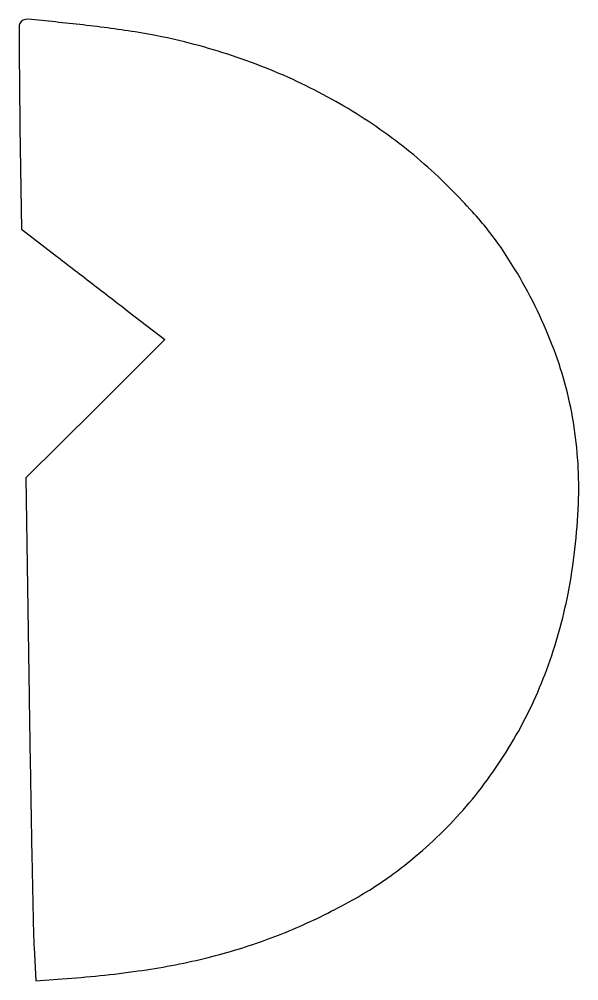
# Model space of a CAD drawing. Extents: x 1 to 194, y 0 to 332.
import ezdxf

# ---------------------------------------------------------------- set-up
doc = ezdxf.new("R2010")
doc.units = 0

msp = doc.modelspace()

# ---------------------------------------------------------------- linework, layer by layer
msp.add_lwpolyline([(0.677408, 330.25, 0.133867), (0.502403, 329.605206, 0.000293), (0.51986, 319.401872, 0.001944), (0.59105, 307.89407, 0.001204), (0.759826, 294.373393), (1.282869, 259.246786), (13.391435, 249.939097, -0.000239), (18.939258, 245.670336, -0.000136), (25.653044, 240.496412, -0.000135), (32.416145, 235.278636, -0.000223), (38.129565, 230.864157), (50.75913, 221.096907), (26.777781, 197.231367), (2.796432, 173.365827), (3.924344, 97.932914, 0.000501), (4.398549, 68.212442, 0.000676), (4.890906, 41.324982, 0.000457), (5.35529, 18.758407, 0.007365), (5.630892, 11.15213), (6.209528, -0.19574), (15.354764, 0.446782, 0.017015), (41.511927, 3.181429, 0.024566), (64.356193, 7.511309, 0.026844), (84.99992, 13.674226, 0.028271), (104.5, 21.925997, 0.010036), (114.351025, 27.015987, 0.017094), (122.341065, 31.710082, 0.018309), (129.59999, 36.697233, 0.013964), (137.17886, 42.658738, 0.044337), (155.841244, 61.233923, 0.043118), (171.131218, 82.974092, 0.042655), (182.604338, 107.249893, 0.041425), (189.926618, 133.357507, 0.03764), (193.524714, 164.400413, 0.050798), (191.792272, 192.5983, 0.052293), (184.497601, 219.228902, 0.043459), (171.486163, 245.57574, 0.013024), (166.800861, 252.859351, 0.019172), (162.282368, 258.978945, 0.01721), (156.954652, 265.192834, 0.008117), (149.677548, 272.858258, 0.03733), (130.34326, 289.83363, 0.035068), (108.306442, 304.139263, 0.034155), (83.90033, 315.55181, 0.031479), (57.5, 323.897536, 0.020921), (41.745273, 327.114263, 0.01206), (22.559863, 329.728969, 0.004426), (3.491295, 331.689978, 0.291143)], format="xyb", close=True)

doc.saveas('drawing.dxf')
